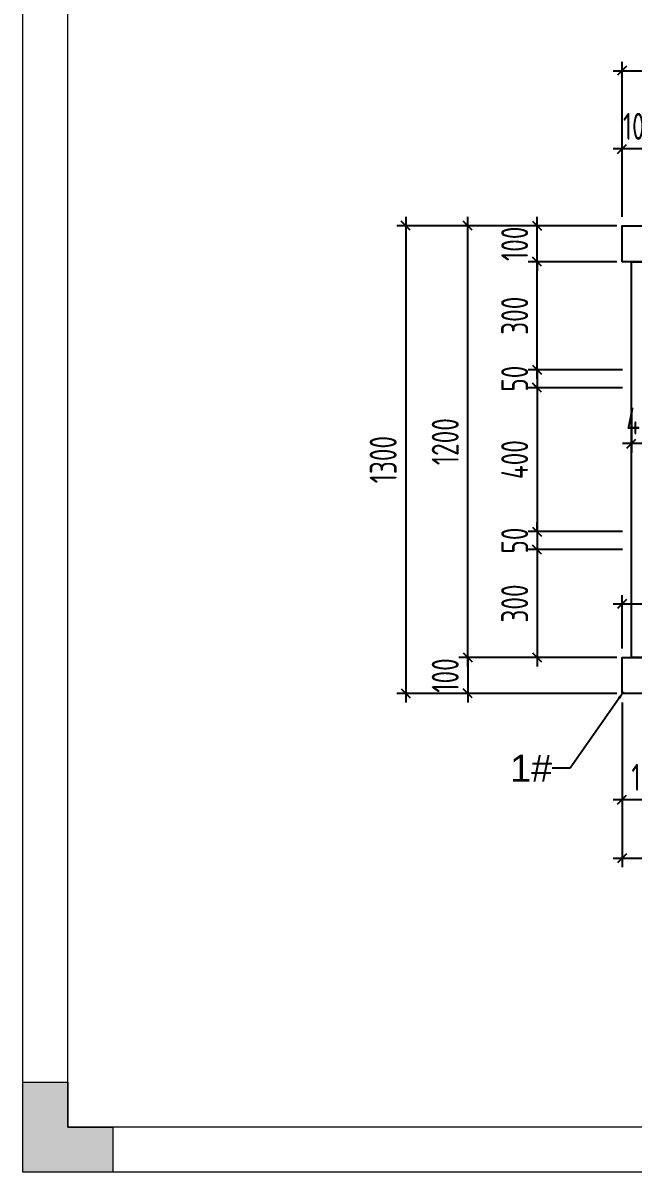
# Model space of a CAD drawing. Header units: millimetres. Extents: x 4 to 2106212, y -117026 to 198097.
# Drawn here: x 1805012 to 1808406, y 175267 to 181656 of the extents above; entities that cross this region are included whole.
import ezdxf
from ezdxf import colors
from ezdxf.entities.mleader import LeaderData, LeaderLine
from ezdxf.math import Vec2, Vec3

# ---------------------------------------------------------------- set-up
doc = ezdxf.new("R2010")
doc.units = ezdxf.units.MM
for name, color, linetype, lineweight in [('图框', 7, 'Continuous', 13), ('型材', 7, 'Continuous', 15), ('文本', 3, 'Continuous', 13)]:
    doc.layers.add(name, color=color, linetype=linetype, lineweight=lineweight)
for name, color, linetype in [('标注', 9, 'Continuous'), ('铝横梁', 220, 'Continuous'), ('铝通', 4, 'Continuous')]:
    doc.layers.add(name, color=color, linetype=linetype)
doc.styles.add('Arial', font='arial.ttf')
doc.styles.add('hztxt', font='ros1.shx', dxfattribs={"width": 0.8, "bigfont": 'hztxt.shx'})
doc.dimstyles.new('DIM-50-SC0.5', dxfattribs={"dimscale": 50, "dimtxt": 3, "dimasz": 1, "dimexe": 1, "dimexo": 1, "dimgap": 1, "dimtad": 1, "dimdec": 1, "dimlfac": 0.5, "dimdsep": 46, "dimtxsty": 'hztxt', "dimblk": 'OBLIQUE', "dimcen": 0, "dimdle": 1, "dimclrd": 9, "dimclre": 9, "dimclrt": 2, "dimadec": 1, "dimazin": 0, "dimtfac": 1, "dimtdec": 1, "dimtix": 1, "dimtmove": 2, "dimatfit": 3, "dimldrblk": 'OBLIQUE', "dimfxl": 15, "dimtolj": 1, "dimtzin": 0, "dimarcsym": 1})

# ---------------------------------------------------------------- blocks, each defined once
blk = doc.blocks.new('_Oblique')
at = {"color": 0, "linetype": 'ByBlock', "lineweight": -2}
blk.add_line((-0.5, -0.5), (0.5, 0.5), dxfattribs=at)
blk = doc.blocks.new('*D270')
at = {"layer": 'Defpoints', "color": 0, "transparency": 16777216}
for p in [(1808344.8, 180955.8), (1808344.8, 180527.9, 0), (1808544.8, 180527.9, 0)]:
    blk.add_point(p, dxfattribs=at)
at = {"layer": '标注', "color": 9, "lineweight": -2, "transparency": 16777216}
for p, q in [((1808344.8, 180577.9), (1808344.8, 181005.8)), ((1808544.8, 180577.9), (1808544.8, 181005.8)), ((1808344.8, 180955.8), (1808294.8, 180955.8)), ((1808544.8, 180955.8), (1808344.8, 180955.8)), ((1808544.8, 180955.8), (1808594.8, 180955.8))]:
    blk.add_line(p, q, dxfattribs=at)
at = {"layer": '标注', "color": 9, "lineweight": -2, "transparency": 16777216, "xscale": 50, "yscale": 50, "zscale": 50}
blk.add_blockref('_Oblique', (1808344.8, 180955.8), dxfattribs=at)
at = {"layer": '标注', "color": 9, "lineweight": -2, "transparency": 16777216, "xscale": 50, "yscale": 50, "zscale": 50, "rotation": 180}
blk.add_blockref('_Oblique', (1808544.8, 180955.8), dxfattribs=at)
at = {"layer": '标注', "color": 2, "transparency": 16777216, "insert": (1808444.8, 181080.8), "char_height": 150, "attachment_point": 5, "style": 'hztxt'}
blk.add_mtext('\\A1;100', dxfattribs=at)
blk = doc.blocks.new('*D273')
at = {"layer": 'Defpoints', "color": 0, "transparency": 16777216}
for p in [(1813344.8, 181390.4), (1808344.8, 180527.9), (1813344.8, 180527.9)]:
    blk.add_point(p, dxfattribs=at)
at = {"layer": '标注', "color": 9, "lineweight": -2, "transparency": 16777216}
for p, q in [((1808344.8, 180577.9), (1808344.8, 181440.4)), ((1813344.8, 180577.9), (1813344.8, 181440.4)), ((1808294.8, 181390.4), (1813394.8, 181390.4))]:
    blk.add_line(p, q, dxfattribs=at)
at = {"layer": '标注', "color": 9, "lineweight": -2, "transparency": 16777216, "xscale": 50, "yscale": 50, "zscale": 50, "rotation": 180}
blk.add_blockref('_Oblique', (1808344.8, 181390.4), dxfattribs=at)
at = {"layer": '标注', "color": 9, "lineweight": -2, "transparency": 16777216, "xscale": 50, "yscale": 50, "zscale": 50}
blk.add_blockref('_Oblique', (1813344.8, 181390.4), dxfattribs=at)
at = {"layer": '标注', "color": 2, "transparency": 16777216, "insert": (1810844.8, 181515.4), "char_height": 150, "attachment_point": 5, "style": 'hztxt'}
blk.add_mtext('\\A1;2500', dxfattribs=at)
blk = doc.blocks.new('*D274')
at = {"layer": 'Defpoints', "color": 0, "transparency": 16777216}
for p in [(1808344.8, 177927.9), (1813344.8, 177927.9), (1813344.8, 177011.9)]:
    blk.add_point(p, dxfattribs=at)
at = {"layer": '标注', "color": 9, "lineweight": -2, "transparency": 16777216}
for p, q in [((1808344.8, 177877.9), (1808344.8, 176961.9)), ((1813344.8, 177877.9), (1813344.8, 176961.9)), ((1808294.8, 177011.9), (1813394.8, 177011.9))]:
    blk.add_line(p, q, dxfattribs=at)
at = {"layer": '标注', "color": 9, "lineweight": -2, "transparency": 16777216, "xscale": 50, "yscale": 50, "zscale": 50, "rotation": 180}
blk.add_blockref('_Oblique', (1808344.8, 177011.9), dxfattribs=at)
at = {"layer": '标注', "color": 9, "lineweight": -2, "transparency": 16777216, "xscale": 50, "yscale": 50, "zscale": 50}
blk.add_blockref('_Oblique', (1813344.8, 177011.9), dxfattribs=at)
at = {"layer": '标注', "color": 2, "transparency": 16777216, "insert": (1810844.8, 177136.9), "char_height": 150, "attachment_point": 5, "style": 'hztxt'}
blk.add_mtext('\\A1;2500', dxfattribs=at)
blk = doc.blocks.new('*D278')
at = {"layer": 'Defpoints', "color": 0, "transparency": 16777216}
for p in [(1807486.3, 180527.9), (1808364.9, 180527.9), (1808364.9, 178127.9)]:
    blk.add_point(p, dxfattribs=at)
at = {"layer": '标注', "color": 9, "lineweight": -2, "transparency": 16777216}
for p, q in [((1807486.3, 178077.9), (1807486.3, 180577.9)), ((1808314.9, 180527.9), (1807436.3, 180527.9)), ((1808314.9, 178127.9), (1807436.3, 178127.9))]:
    blk.add_line(p, q, dxfattribs=at)
at = {"layer": '标注', "color": 9, "lineweight": -2, "transparency": 16777216, "xscale": 50, "yscale": 50, "zscale": 50}
for p, rotation in [((1807486.3, 180527.9), 90), ((1807486.3, 178127.9), 270)]:
    blk.add_blockref('_Oblique', p, dxfattribs=dict(at, rotation=rotation))
at = {"layer": '标注', "color": 2, "transparency": 16777216, "insert": (1807361.3, 179327.9), "char_height": 150, "attachment_point": 5, "rotation": 90, "style": 'hztxt'}
blk.add_mtext('\\A1;1200', dxfattribs=at)
blk = doc.blocks.new('*D279')
at = {"layer": 'Defpoints', "color": 0, "transparency": 16777216}
for p in [(1807872.5, 180527.9), (1808364.9, 180527.9), (1808364.9, 180327.9)]:
    blk.add_point(p, dxfattribs=at)
at = {"layer": '标注', "color": 9, "lineweight": -2, "transparency": 16777216}
for p, q in [((1807872.5, 180527.9), (1807872.5, 180577.9)), ((1808314.9, 180527.9), (1807822.5, 180527.9)), ((1807872.5, 180327.9), (1807872.5, 180527.9)), ((1808314.9, 180327.9), (1807822.5, 180327.9)), ((1807872.5, 180327.9), (1807872.5, 180277.9))]:
    blk.add_line(p, q, dxfattribs=at)
at = {"layer": '标注', "color": 9, "lineweight": -2, "transparency": 16777216, "xscale": 50, "yscale": 50, "zscale": 50}
for p, rotation in [((1807872.5, 180527.9), 270), ((1807872.5, 180327.9), 90)]:
    blk.add_blockref('_Oblique', p, dxfattribs=dict(at, rotation=rotation))
at = {"layer": '标注', "color": 2, "transparency": 16777216, "insert": (1807747.5, 180427.9), "char_height": 150, "attachment_point": 5, "rotation": 90, "style": 'hztxt'}
blk.add_mtext('\\A1;100', dxfattribs=at)
blk = doc.blocks.new('*D280')
at = {"layer": 'Defpoints', "color": 0, "transparency": 16777216}
for p in [(1808364.9, 180527.9, 0), (1807141.2, 177927.9), (1808364.9, 177927.9, 0)]:
    blk.add_point(p, dxfattribs=at)
at = {"layer": '标注', "color": 9, "lineweight": -2, "transparency": 16777216}
for p, q in [((1807141.2, 180577.9), (1807141.2, 177877.9)), ((1808314.9, 180527.9), (1807091.2, 180527.9)), ((1808314.9, 177927.9), (1807091.2, 177927.9))]:
    blk.add_line(p, q, dxfattribs=at)
at = {"layer": '标注', "color": 9, "lineweight": -2, "transparency": 16777216, "xscale": 50, "yscale": 50, "zscale": 50}
for p, rotation in [((1807141.2, 180527.9), 90), ((1807141.2, 177927.9), 270)]:
    blk.add_blockref('_Oblique', p, dxfattribs=dict(at, rotation=rotation))
at = {"layer": '标注', "color": 2, "transparency": 16777216, "insert": (1807016.2, 179227.9), "char_height": 150, "attachment_point": 5, "rotation": 90, "style": 'hztxt'}
blk.add_mtext('\\A1;1300', dxfattribs=at)
blk = doc.blocks.new('*D281')
at = {"layer": 'Defpoints', "color": 0, "transparency": 16777216}
for p in [(1807872.5, 180327.9), (1808364.9, 180327.9, 0), (1808396.8, 179727.9)]:
    blk.add_point(p, dxfattribs=at)
at = {"layer": '标注', "color": 9, "lineweight": -2, "transparency": 16777216}
for p, q in [((1807872.5, 179677.9), (1807872.5, 180377.9)), ((1808314.9, 180327.9), (1807822.5, 180327.9)), ((1808346.8, 179727.9), (1807822.5, 179727.9))]:
    blk.add_line(p, q, dxfattribs=at)
at = {"layer": '标注', "color": 9, "lineweight": -2, "transparency": 16777216, "xscale": 50, "yscale": 50, "zscale": 50}
for p, rotation in [((1807872.5, 180327.9), 90), ((1807872.5, 179727.9), 270)]:
    blk.add_blockref('_Oblique', p, dxfattribs=dict(at, rotation=rotation))
at = {"layer": '标注', "color": 2, "transparency": 16777216, "insert": (1807747.5, 180027.9), "char_height": 150, "attachment_point": 5, "rotation": 90, "style": 'hztxt'}
blk.add_mtext('\\A1;300', dxfattribs=at)
blk = doc.blocks.new('*D282')
at = {"layer": 'Defpoints', "color": 0, "transparency": 16777216}
for p in [(1808396.8, 178727.9, 0), (1807872.5, 178127.9), (1808364.9, 178127.9, 0)]:
    blk.add_point(p, dxfattribs=at)
at = {"layer": '标注', "color": 9, "lineweight": -2, "transparency": 16777216}
for p, q in [((1807872.5, 178777.9), (1807872.5, 178077.9)), ((1808346.8, 178727.9), (1807822.5, 178727.9)), ((1808314.9, 178127.9), (1807822.5, 178127.9))]:
    blk.add_line(p, q, dxfattribs=at)
at = {"layer": '标注', "color": 9, "lineweight": -2, "transparency": 16777216, "xscale": 50, "yscale": 50, "zscale": 50}
for p, rotation in [((1807872.5, 178727.9), 90), ((1807872.5, 178127.9), 270)]:
    blk.add_blockref('_Oblique', p, dxfattribs=dict(at, rotation=rotation))
at = {"layer": '标注', "color": 2, "transparency": 16777216, "insert": (1807747.5, 178427.9), "char_height": 150, "attachment_point": 5, "rotation": 90, "style": 'hztxt'}
blk.add_mtext('\\A1;300', dxfattribs=at)
blk = doc.blocks.new('*D283')
at = {"layer": 'Defpoints', "color": 0, "transparency": 16777216}
for p in [(1808396.8, 179727.9), (1807872.5, 179627.9), (1808396.8, 179627.9)]:
    blk.add_point(p, dxfattribs=at)
at = {"layer": '标注', "color": 9, "lineweight": -2, "transparency": 16777216}
for p, q in [((1807872.5, 179727.9), (1807872.5, 179777.9)), ((1808346.8, 179727.9), (1807822.5, 179727.9)), ((1807872.5, 179727.9), (1807872.5, 179627.9)), ((1808346.8, 179627.9), (1807822.5, 179627.9)), ((1807872.5, 179627.9), (1807872.5, 179577.9))]:
    blk.add_line(p, q, dxfattribs=at)
at = {"layer": '标注', "color": 9, "lineweight": -2, "transparency": 16777216, "xscale": 50, "yscale": 50, "zscale": 50}
for p, rotation in [((1807872.5, 179727.9), 270), ((1807872.5, 179627.9), 90)]:
    blk.add_blockref('_Oblique', p, dxfattribs=dict(at, rotation=rotation))
at = {"layer": '标注', "color": 2, "transparency": 16777216, "insert": (1807747.5, 179677.9), "char_height": 150, "attachment_point": 5, "rotation": 90, "style": 'hztxt'}
blk.add_mtext('\\A1;50', dxfattribs=at)
blk = doc.blocks.new('*D284')
at = {"layer": 'Defpoints', "color": 0, "transparency": 16777216}
for p in [(1808396.8, 178827.9), (1807872.5, 178727.9), (1808396.8, 178727.9)]:
    blk.add_point(p, dxfattribs=at)
at = {"layer": '标注', "color": 9, "lineweight": -2, "transparency": 16777216}
for p, q in [((1807872.5, 178827.9), (1807872.5, 178877.9)), ((1808346.8, 178827.9), (1807822.5, 178827.9)), ((1807872.5, 178827.9), (1807872.5, 178727.9)), ((1808346.8, 178727.9), (1807822.5, 178727.9)), ((1807872.5, 178727.9), (1807872.5, 178677.9))]:
    blk.add_line(p, q, dxfattribs=at)
at = {"layer": '标注', "color": 9, "lineweight": -2, "transparency": 16777216, "xscale": 50, "yscale": 50, "zscale": 50}
for p, rotation in [((1807872.5, 178827.9), 270), ((1807872.5, 178727.9), 90)]:
    blk.add_blockref('_Oblique', p, dxfattribs=dict(at, rotation=rotation))
at = {"layer": '标注', "color": 2, "transparency": 16777216, "insert": (1807747.5, 178777.9), "char_height": 150, "attachment_point": 5, "rotation": 90, "style": 'hztxt'}
blk.add_mtext('\\A1;50', dxfattribs=at)
blk = doc.blocks.new('*D285')
at = {"layer": 'Defpoints', "color": 0, "transparency": 16777216}
for p in [(1808364.9, 178127.9, 0), (1807486.3, 177927.9), (1808364.9, 177927.9, 0)]:
    blk.add_point(p, dxfattribs=at)
at = {"layer": '标注', "color": 9, "lineweight": -2, "transparency": 16777216}
for p, q in [((1807486.3, 178127.9), (1807486.3, 178177.9)), ((1808314.9, 178127.9), (1807436.3, 178127.9)), ((1807486.3, 178127.9), (1807486.3, 177927.9)), ((1808314.9, 177927.9), (1807436.3, 177927.9)), ((1807486.3, 177927.9), (1807486.3, 177877.9))]:
    blk.add_line(p, q, dxfattribs=at)
at = {"layer": '标注', "color": 9, "lineweight": -2, "transparency": 16777216, "xscale": 50, "yscale": 50, "zscale": 50}
for p, rotation in [((1807486.3, 178127.9), 270), ((1807486.3, 177927.9), 90)]:
    blk.add_blockref('_Oblique', p, dxfattribs=dict(at, rotation=rotation))
at = {"layer": '标注', "color": 2, "transparency": 16777216, "insert": (1807361.3, 178027.9), "char_height": 150, "attachment_point": 5, "rotation": 90, "style": 'hztxt'}
blk.add_mtext('\\A1;100', dxfattribs=at)
blk = doc.blocks.new('*D286')
at = {"layer": 'Defpoints', "color": 0, "transparency": 16777216}
for p in [(1808396.8, 179627.9), (1807872.5, 178827.9), (1808396.8, 178827.9, 0)]:
    blk.add_point(p, dxfattribs=at)
at = {"layer": '标注', "color": 9, "lineweight": -2, "transparency": 16777216}
for p, q in [((1807872.5, 179677.9), (1807872.5, 178777.9)), ((1808346.8, 179627.9), (1807822.5, 179627.9)), ((1808346.8, 178827.9), (1807822.5, 178827.9))]:
    blk.add_line(p, q, dxfattribs=at)
at = {"layer": '标注', "color": 9, "lineweight": -2, "transparency": 16777216, "xscale": 50, "yscale": 50, "zscale": 50}
for p, rotation in [((1807872.5, 179627.9), 90), ((1807872.5, 178827.9), 270)]:
    blk.add_blockref('_Oblique', p, dxfattribs=dict(at, rotation=rotation))
at = {"layer": '标注', "color": 2, "transparency": 16777216, "insert": (1807747.5, 179227.9), "char_height": 150, "attachment_point": 5, "rotation": 90, "style": 'hztxt'}
blk.add_mtext('\\A1;400', dxfattribs=at)
blk = doc.blocks.new('*D365')
at = {"layer": 'Defpoints', "color": 0, "transparency": 16777216}
for p in [(1808344.8, 177927.9), (1808644.8, 177927.9), (1808344.8, 177336.5)]:
    blk.add_point(p, dxfattribs=at)
at = {"layer": '标注', "color": 9, "lineweight": -2, "transparency": 16777216}
for p, q in [((1808344.8, 177877.9), (1808344.8, 177286.5)), ((1808644.8, 177877.9), (1808644.8, 177286.5)), ((1808344.8, 177336.5), (1808294.8, 177336.5)), ((1808644.8, 177336.5), (1808344.8, 177336.5)), ((1808644.8, 177336.5), (1808694.8, 177336.5))]:
    blk.add_line(p, q, dxfattribs=at)
at = {"layer": '标注', "color": 9, "lineweight": -2, "transparency": 16777216, "xscale": 50, "yscale": 50, "zscale": 50}
blk.add_blockref('_Oblique', (1808344.8, 177336.5), dxfattribs=at)
at = {"layer": '标注', "color": 9, "lineweight": -2, "transparency": 16777216, "xscale": 50, "yscale": 50, "zscale": 50, "rotation": 180}
blk.add_blockref('_Oblique', (1808644.8, 177336.5), dxfattribs=at)
at = {"layer": '标注', "color": 2, "transparency": 16777216, "insert": (1808494.8, 177461.5), "char_height": 150, "attachment_point": 5, "style": 'hztxt'}
blk.add_mtext('\\A1;150', dxfattribs=at)
blk = doc.blocks.new('GW-TK')
at = {"layer": '图框', "linetype": 'Continuous', "lineweight": 0}
h = blk.add_hatch(color=256, dxfattribs=at)
h.dxf.hatch_style = 1
h.paths.add_polyline_path([(927193.56, 464418.01), (927193.56, 464423.01), (927188.55, 464423.01), (927188.55, 464428.01), (927183.55, 464428.01), (927183.55, 464418.01)])
at = {"layer": '图框'}
for points in [[(927183.55, 464715.01), (927603.55, 464715.01), (927603.55, 464418.01), (927183.55, 464418.01)], [(927188.55, 464710.01), (927598.55, 464710.01), (927598.55, 464423.01), (927188.55, 464423.01)]]:
    blk.add_lwpolyline(points, close=True, dxfattribs=at)
at = {"layer": '图框', "linetype": 'Continuous', "lineweight": 0}
blk.add_lwpolyline([(927188.55, 464428.01), (927188.55, 464423.01), (927193.56, 464423.01), (927193.56, 464418.01), (927183.55, 464418.01), (927183.55, 464428.01)], close=True, dxfattribs=at)
blk = doc.blocks.new('Fushou')
at = {"layer": '型材'}
blk.add_lwpolyline([(320873, 174507.1, 0.414214), (320878, 174512.1), (320878, 174602.1, 0.414214), (320873, 174607.1), (320843, 174607.1, 0.414214), (320838, 174602.1), (320838, 174512.1, 0.414214), (320843, 174507.1)], format="xyb", close=True, dxfattribs=at)
at = {"layer": '型材', "elevation": 0}
blk.add_lwpolyline([(320873, 173607.1, 0.414214), (320878, 173612.1), (320878, 173702.1, 0.414214), (320873, 173707.1), (320843, 173707.1, 0.414214), (320838, 173702.1), (320838, 173612.1, 0.414214), (320843, 173607.1)], format="xyb", close=True, dxfattribs=at)
at = {"layer": '铝横梁', "color": 6}
blk.add_lwpolyline([(320742, 175207.1), (320838, 175207.1), (320838, 173007.1), (320742, 173007.1)], close=True, dxfattribs=at)
at = {"layer": '铝通'}
for points in [[(320690, 175207.1), (320690, 175407.1), (320890, 175407.1), (320890, 175207.1), (320690, 175207.1)], [(320690, 172807.1), (320690, 173007.1), (320890, 173007.1), (320890, 172807.1), (320690, 172807.1)]]:
    blk.add_lwpolyline(points, dxfattribs=at)
blk = doc.blocks.new('*D457')
at = {"layer": 'Defpoints', "color": 0, "transparency": 16777216}
for p in [(1808344.8, 178424.9), (1808344.8, 178127.9), (1808864.9, 178127.9, 0)]:
    blk.add_point(p, dxfattribs=at)
at = {"layer": '标注', "color": 9, "lineweight": -2, "transparency": 16777216}
for p, q in [((1808344.8, 178177.9), (1808344.8, 178474.9)), ((1808864.9, 178177.9), (1808864.9, 178474.9)), ((1808914.9, 178424.9), (1808294.8, 178424.9))]:
    blk.add_line(p, q, dxfattribs=at)
at = {"layer": '标注', "color": 9, "lineweight": -2, "transparency": 16777216, "xscale": 50, "yscale": 50, "zscale": 50, "rotation": 180}
blk.add_blockref('_Oblique', (1808344.8, 178424.9), dxfattribs=at)
at = {"layer": '标注', "color": 9, "lineweight": -2, "transparency": 16777216, "xscale": 50, "yscale": 50, "zscale": 50}
blk.add_blockref('_Oblique', (1808864.9, 178424.9), dxfattribs=at)
at = {"layer": '标注', "color": 2, "transparency": 16777216, "insert": (1808604.8, 178549.9), "char_height": 150, "attachment_point": 5, "style": 'hztxt'}
blk.add_mtext('\\A1;260', dxfattribs=at)
blk = doc.blocks.new('*D477')
at = {"layer": 'Defpoints', "color": 0, "transparency": 16777216}
for p in [(1808396.8, 179564.5), (1808492.8, 179564.5), (1808396.8, 179316.8)]:
    blk.add_point(p, dxfattribs=at)
at = {"layer": '标注', "color": 9, "lineweight": -2, "transparency": 16777216}
for p, q in [((1808396.8, 179514.5), (1808396.8, 179266.8)), ((1808492.8, 179514.5), (1808492.8, 179266.8)), ((1808396.8, 179316.8), (1808346.8, 179316.8)), ((1808492.8, 179316.8), (1808396.8, 179316.8)), ((1808492.8, 179316.8), (1808542.8, 179316.8))]:
    blk.add_line(p, q, dxfattribs=at)
at = {"layer": '标注', "color": 9, "lineweight": -2, "transparency": 16777216, "xscale": 50, "yscale": 50, "zscale": 50}
blk.add_blockref('_Oblique', (1808396.8, 179316.8), dxfattribs=at)
at = {"layer": '标注', "color": 9, "lineweight": -2, "transparency": 16777216, "xscale": 50, "yscale": 50, "zscale": 50, "rotation": 180}
blk.add_blockref('_Oblique', (1808492.8, 179316.8), dxfattribs=at)
at = {"layer": '标注', "color": 2, "transparency": 16777216, "insert": (1808444.8, 179441.8), "char_height": 150, "attachment_point": 5, "style": 'hztxt'}
blk.add_mtext('\\A1;48', dxfattribs=at)

msp = doc.modelspace()

# ---------------------------------------------------------------- block references
at = {"color": 7}
msp.add_blockref('Fushou', (1487654.8114, 5120.7774), dxfattribs=at)
at = {"layer": '文本', "xscale": 50, "yscale": 50, "zscale": 50}
msp.add_blockref('GW-TK', (-44554165.2262, -23045633.3238), dxfattribs=at)

# ---------------------------------------------------------------- dimensions: what is measured, and where the dimension line sits
at = {"layer": '标注'}
for base, p1, p2, picture, middle in [((1813344.8447, 181390.3709), (1808344.8207, 180527.9198), (1813344.8447, 180527.9198), '*D273', (1810844.8327, 181515.3709)), ((1808396.8207, 179316.7634), (1808492.8207, 179564.531), (1808396.8207, 179564.531), '*D477', (1808444.8207, 179441.7634)), ((1808344.8207, 178424.917), (1808864.8618, 178127.9238, -0.001), (1808344.8207, 178127.9238), '*D457', (1808604.8413, 178549.917)), ((1813344.8447, 177011.9307), (1808344.8204, 177927.9238), (1813344.8447, 177927.9238), '*D274', (1810844.8325, 177136.9307)), ((1808344.8207, 177336.4781), (1808644.8207, 177927.9238), (1808344.8207, 177927.9238), '*D365', (1808494.8207, 177461.4781))]:
    dim = msp.add_linear_dim(base=base, p1=p1, p2=p2, dimstyle='DIM-50-SC0.5', dxfattribs=at)
    dim.commit()
    dim.dimension.update_dxf_attribs({"geometry": picture, "text_midpoint": middle})
for base, p1, p2, angle, picture, middle in [((1808344.8207, 180955.8336, -0.001), (1808544.8207, 180527.9198), (1808344.8207, 180527.9198), 180, '*D270', (1808444.8207, 181080.8336, -0.001)), ((1807872.5255, 180527.9198, -0.001), (1808364.9211, 180327.9198, -0.001), (1808364.9211, 180527.9198, -0.001), 90, '*D279', (1807747.5255, 180427.9198, -0.001)), ((1807141.1696, 177927.9238, 0.001), (1808364.9211, 180527.9198, -0.001), (1808364.9211, 177927.9238, -0.001), 90, '*D280', (1807016.1696, 179227.9218, 0.001)), ((1807486.3357, 180527.9198, -0.001), (1808364.9211, 178127.9238, -0.001), (1808364.9211, 180527.9198, -0.001), 90, '*D278', (1807361.3357, 179327.9218, -0.001)), ((1807872.5255, 180327.9198), (1808396.8207, 179727.8906), (1808364.9211, 180327.9198, -0.001), 90, '*D281', (1807747.5255, 180027.9052)), ((1807872.5255, 179627.8906), (1808396.8207, 179727.8906), (1808396.8207, 179627.8906), 90, '*D283', (1807747.5255, 179677.8906)), ((1807872.5255, 178827.8906), (1808396.8207, 179627.8906), (1808396.8207, 178827.8906, 0.001), 90, '*D286', (1807747.5255, 179227.8906)), ((1807872.5255, 178727.8906, 0.001), (1808396.8207, 178827.8906, 0.001), (1808396.8207, 178727.8906, 0.001), 90, '*D284', (1807747.5255, 178777.8906, 0.001)), ((1807872.5255, 178127.9238), (1808396.8207, 178727.8906, 0.001), (1808364.9211, 178127.9238, -0.001), 90, '*D282', (1807747.5255, 178427.9072)), ((1807486.3357, 177927.9238), (1808364.9211, 178127.9238, -0.001), (1808364.9211, 177927.9238, -0.001), 90, '*D285', (1807361.3357, 178027.9238))]:
    dim = msp.add_linear_dim(base=base, p1=p1, p2=p2, angle=angle, dimstyle='DIM-50-SC0.5', dxfattribs=at)
    dim.commit()
    dim.dimension.update_dxf_attribs({"geometry": picture, "text_midpoint": middle})

# ---------------------------------------------------------------- leaders
at = {"layer": '标注', "color": 6}
ml = msp.add_multileader_mtext('Standard', dxfattribs=at)
ml.set_content('1#', color=6, style='Arial')
ml.set_leader_properties(color=9)
ml.build(insert=Vec2(0, 0))
ml.multileader.update_dxf_attribs({"dogleg_length": 100, "arrow_head_size": 50})
ctx = ml.context
ctx.base_point, ctx.char_height, ctx.arrow_head_size, ctx.landing_gap_size, ctx.plane_origin = Vec3(1807746.684, 177511.838, -0.001), 150, 50, 1, Vec3(1807226.0224, 178368.4299, -0.001)
ctx.text_align_type = 2
notes = []
notes.append((ctx, [(0, (1, 1, 0), (1808056.2897, 177511.838, -0.001), (-1, 0), 100, [(0, [(1808357.7433, 177942.8971, -0.001)], 0, [])])]))
ctx.mtext.insert, ctx.mtext.alignment, ctx.mtext.flow_direction = Vec3(1807955.2897, 177586.838, -0.001), 3, 5
for ctx, leaders in notes:
    for number, flags, end, landing, length, lines in leaders:
        leader = LeaderData()
        leader.index, (leader.has_last_leader_line, leader.has_dogleg_vector, leader.attachment_direction) = number, flags
        leader.last_leader_point, leader.dogleg_vector, leader.dogleg_length = Vec3(end), Vec3(landing), length
        for number, points, colour, breaks in lines:
            line = LeaderLine()
            line.index, line.vertices, line.color, line.breaks = number, Vec3.list(points), colors.encode_raw_color(colour), breaks
            leader.lines.append(line)
        ctx.leaders.append(leader)

doc.saveas('drawing.dxf')
